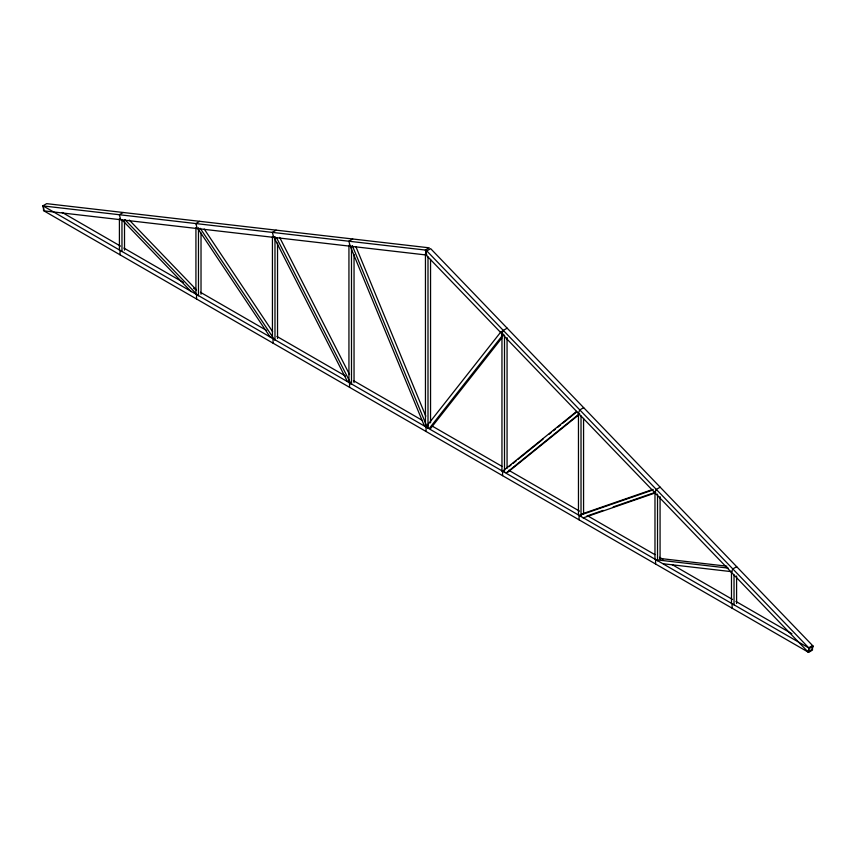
<?xml version="1.0" encoding="UTF-8"?>
<svg xmlns="http://www.w3.org/2000/svg" width="856" height="856" viewBox="0 0 856 856"><rect width="100%" height="100%" fill="white"/><g stroke="black" fill="none" stroke-linecap="round" stroke-linejoin="round"><path stroke-width="1.28" d="M811.755 649.533L813.2 646.205L430.654 248.657L426.78 250.894L425.346 254.221L807.882 651.769L810.793 650.089M501.851 333.733L503.285 330.405L507.169 328.169M578.356 413.234L579.801 409.917L583.674 407.681M654.872 492.746L656.306 489.429L660.179 487.182M731.377 572.257L732.811 568.93L736.695 566.693M807.882 651.769L809.327 648.441L813.2 646.205M426.47 426.416L501.327 331.325M429.455 428.182L503.489 334.129M430.354 428.792L501.926 337.885M502.258 471.528L576.698 411.362M508.935 466.713L511.011 465.043M513.076 463.374L516.179 460.86M518.244 459.19L543.057 439.139M549.263 434.12L551.328 432.451M553.393 430.782L555.469 429.102M557.534 427.433L560.637 424.929M562.702 423.26L576.142 412.389M506.281 472.876L579.683 413.534M507.801 472.234L579.138 414.572M42.8 205.889L46.673 203.653L429.22 247.823L425.346 250.059L42.8 205.889L44.245 210.886L426.78 255.056L425.346 250.059M123.189 212.491L119.305 214.728L120.749 219.714M199.694 221.329L195.821 223.566L197.255 228.552M276.199 230.157L272.326 232.393L273.76 237.38M352.715 238.995L348.831 241.232L350.275 246.218M428 425.892L426.063 427.005L426.063 431.488M812.483 646.751L812.483 650.111L808.599 652.347L43.517 210.63L43.517 206.146L808.599 647.864L812.483 645.627M581.492 514.124L652.989 489.365M578.945 515.601L652.946 489.964M586.852 516.04L603.159 510.39M613.185 506.913L654.583 492.575M583.043 517.944L655.792 492.746M659.644 558.422L726.915 566.191M655.782 559.738L728.328 568.117M663.314 563.783L731.912 571.701M62.242 212.481L120.482 246.111M123.906 248.079L183.28 282.362M193.563 288.301L195.842 289.617M200.411 292.26L266.644 330.491M276.927 336.429L345.439 375.987M353.432 380.599L421.944 420.157M432.226 426.085L501.884 466.306M508.732 470.265L579.533 511.139M587.526 515.751L654.894 554.645M659.462 557.288L662.886 559.268M672.024 564.543L732.543 599.478M735.967 601.458L791.928 633.761M426.78 250.894L809.327 648.441M129.245 220.024L196.538 289.949M124.848 219.575L197.672 295.256M122.066 219.853L191.198 291.693M204.22 229.034L272.636 331.732M200.208 228.295L274.509 339.832M197.875 228.573L269.972 336.793M279.645 237.39L349.526 374.564M276.499 237.679L351.195 384.312M273.931 237.251L347.429 381.519M355.871 246.624L425.796 416.177M352.308 245.64L427.305 427.476M350.147 245.95L424.127 425.336M808.599 647.864L808.599 652.347M736.588 576.024L736.588 603.501M734.031 574.879L734.031 604.978M732.094 603.694L732.094 608.167M731.484 572.097L731.484 603.501M660.072 496.63L660.072 559.31M657.526 494.105L657.526 560.787M655.589 559.524L655.589 563.997M654.979 491.301L654.979 559.31M583.567 418.413L583.567 513.825M581.021 415.909L581.021 516.617M579.073 515.355L579.073 519.827M578.463 413.106L578.463 515.141M507.062 337.617L507.062 468.296M504.505 335.092L504.505 472.437M502.568 471.185L502.568 475.658M501.958 332.278L501.958 470.971M430.547 259.411L430.547 422.81M428 256.896L428 428.268M425.453 254.093L425.453 426.802M354.042 254.607L354.042 382.621M351.495 246.742L351.495 384.098M349.558 382.835L349.558 387.308M348.938 245.276L348.938 382.621M277.537 243.051L277.537 338.462M274.979 236.566L274.979 339.928M273.043 338.666L273.043 343.138M272.433 236.417L272.433 338.462M201.021 232.939L201.021 294.282M198.474 227.739L198.474 295.748M196.538 294.496L196.538 298.969M195.928 227.6L195.928 294.282M124.516 221.34L124.516 250.134M121.969 220.195L121.969 251.6M120.033 250.327L120.033 254.799M119.412 218.719L119.412 250.134"/></g></svg>
